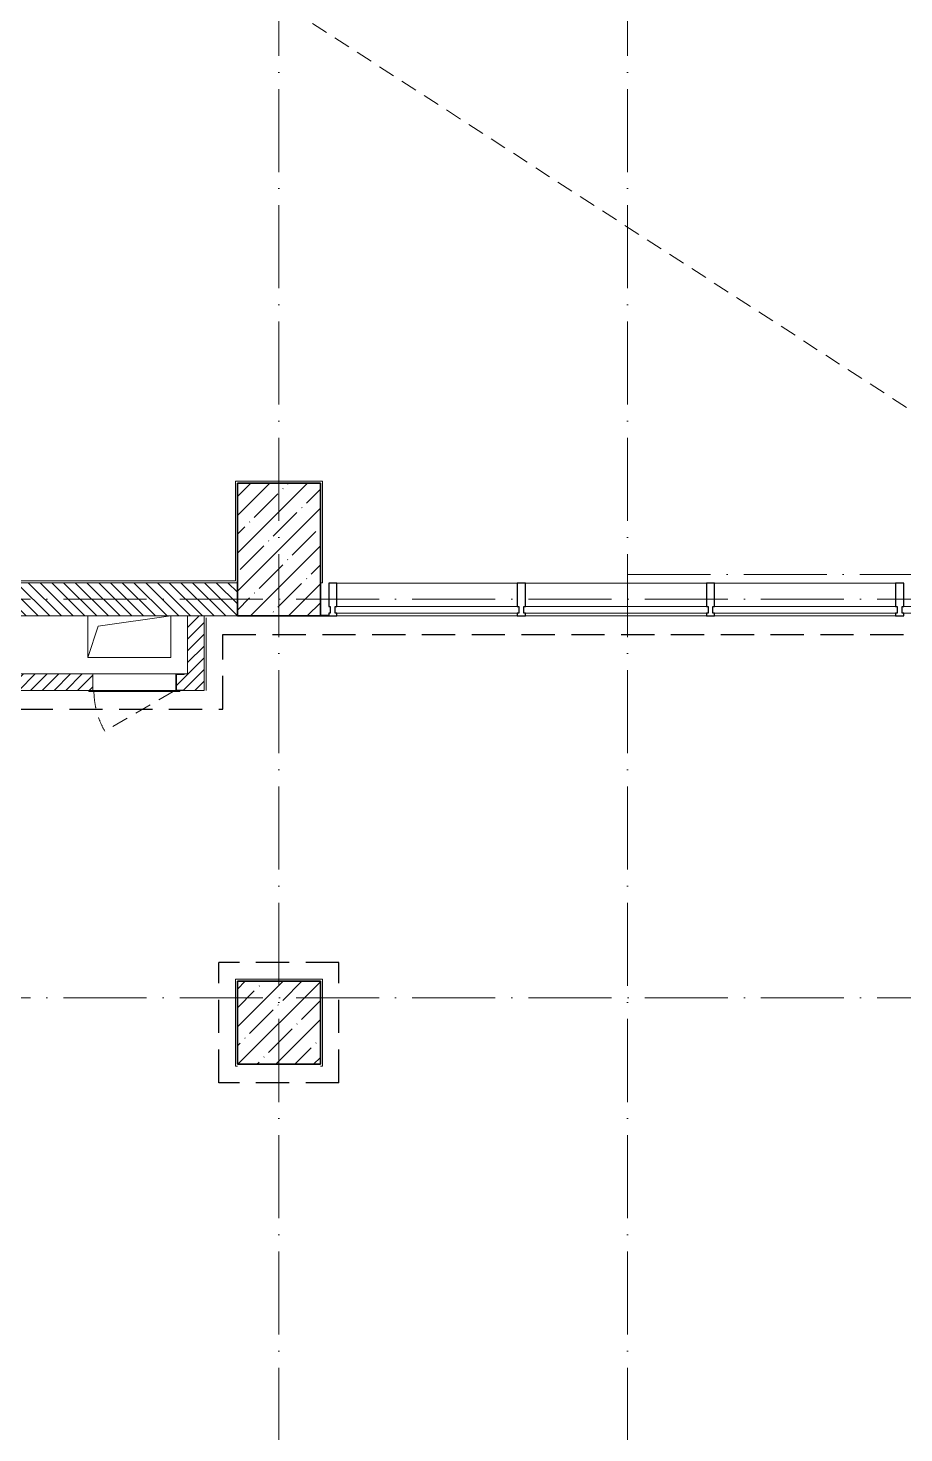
# Model space of a CAD drawing. Header units: millimetres. Extents: x -213536 to 1564669, y -45299 to 942238.
# Drawn here: x 498955 to 504231, y 511682 to 520142 of the extents above; entities that cross this region are included whole.
import ezdxf

# ---------------------------------------------------------------- set-up
doc = ezdxf.new("R2010")
doc.units = ezdxf.units.MM
for name, pattern in [('200_ШТРИХ_ш1п0_6_', [160, 100, -60]), ('50_200_ШТРИХ_1Т_ш5_п1_п1_', [700, 500, -100, 0, -100]), ('Штриховая _2 мм - 1 мм_', [300, 200, -100])]:
    doc.linetypes.add(name, pattern=pattern)
for name, color, linetype, lineweight in [('0-1', 7, 'Continuous', 5), ('0-2', 7, 'Continuous', 9), ('3) ЖБ 4м', 3, 'Continuous', 30), ('Импосты витража', 7, 'Continuous', 9), ('Импосты витража-1', 7, 'Continuous', 25), ('Линии-1', 7, '200_ШТРИХ_ш1п0_6_', 9), ('Несущие колонны', 7, 'Continuous', 9), ('Несущие колонны-1', 7, 'Continuous', 35), ('Обобщенные модели', 7, 'Continuous', 9), ('Окна', 7, 'Continuous', 9), ('Оси-2', 7, '50_200_ШТРИХ_1Т_ш5_п1_п1_', 9), ('Остекление-1', 7, 'Continuous', 9), ('Открывание в плане-2', 7, '200_ШТРИХ_ш1п0_6_', 9), ('Стены-1', 7, 'Continuous', 13), ('Штриховка разреза-1', 7, 'Continuous', 9)]:
    doc.layers.add(name, color=color, linetype=linetype, lineweight=lineweight)
doc.layers.add('СТ-1_1', color=7, linetype='Штриховая _2 мм - 1 мм_', lineweight=90, true_color=0x888888)
doc.layers.get('0-2').off()
pattern_1 = [(45, (0, 0), (-35.35534, 35.35534), [])]

# ---------------------------------------------------------------- blocks, each defined once
blk = doc.blocks.new('Ос 3 эт верх часть')
at = {"layer": 'Оси-2'}
for p, q in [((500466, 535177.6), (500466, 499613)), ((502566, 535177.6), (502566, 499613)), ((502566, 516852.4), (534857.8, 516852.4)), ((535374.3, 516702.4), (481366, 516702.4)), ((535374.3, 514302.4), (426847.2, 514302.4))]:
    blk.add_line(p, q, dxfattribs=at)
blk = doc.blocks.new('BSC_Колонна _Прямоугольная - 500х800-V90-АИ2_03_План отделки стен 3-го этажа _Часть 1_')
at = {"layer": 'Несущие колонны'}
h = blk.add_hatch(dxfattribs=at)
h.set_pattern_fill('FP_88', color=256, style=0, pattern_type=2)
h.set_pattern_definition([(225, (71300, 72100), (114.04925, -114.04925), []), (225, (71185.95, 72100), (114.04925, -114.04925), [201.613, -40.323, 3.353, -36.97])])
h.paths.add_polyline_path([(-250, 400), (-250, -400), (250, -400), (250, 400)], flags=0)
at = {"layer": 'Несущие колонны-1'}
for p, q in [((250, 400), (-250, 400)), ((-250, 400), (-250, -400)), ((250, -400), (250, 400)), ((-250, -400), (250, -400))]:
    blk.add_line(p, q, dxfattribs=at)
blk = doc.blocks.new('BSC_Колонна _Прямоугольная - 500х500-V145-АИ2_03_План отделки стен 3-го этажа _Часть 1_')
at = {"layer": 'Несущие колонны'}
h = blk.add_hatch(dxfattribs=at)
h.set_pattern_fill('FP_143', color=256, style=0, pattern_type=2)
h.set_pattern_definition([(45, (-71300, -69250), (-114.04925, 114.04925), []), (45, (-71185.95, -69250), (-114.04925, 114.04925), [201.613, -40.323, 3.353, -36.97])])
h.paths.add_polyline_path([(-250, -250), (250, -250), (250, 250), (-250, 250)], flags=0)
at = {"layer": 'Несущие колонны-1'}
for p, q in [((250, 250), (-250, 250)), ((-250, 250), (-250, -250)), ((250, -250), (250, 250)), ((-250, -250), (250, -250))]:
    blk.add_line(p, q, dxfattribs=at)
blk = doc.blocks.new('PNS_Панель прямоугольная2 - Нр_Стекло - 40мм-35252388-АИ2_03_План отделки стен 3-го этажа _Часть 1_')
at = {"layer": 'Остекление-1'}
for p, q in [((-545, 40), (545, 40)), ((-555, 0), (555, 0)), ((545, 0), (-545, 0))]:
    blk.add_line(p, q, dxfattribs=at)
blk = doc.blocks.new('Прямоугольный импост - Импост структурный с накладкой - 180мм-35252377-АИ2_03_План отделки стен 3-го этажа _Часть 1_')
at = {"layer": 'Импосты витража'}
for p, q in [((73875, 71897), (72785, 71897)), ((73875, 71700), (72785, 71700))]:
    blk.add_line(p, q, dxfattribs=at)
blk = doc.blocks.new('Прямоугольный импост - Импост структурный с накладкой - 180мм-27493067-АИ2_03_План отделки стен 3-го этажа _Часть 1_')
at = {"layer": 'Импосты витража-1'}
for p, q in [((-25, 0), (-25, 17)), ((-25, 17), (25, 17)), ((-15, 0), (-25, 0)), ((-15, -40), (-15, 0)), ((25, 0), (15, 0)), ((15, 0), (15, -40)), ((25, 17), (25, 0)), ((-25, -180), (-25, -40)), ((-25, -40), (-15, -40)), ((15, -40), (25, -40)), ((25, -40), (25, -180)), ((25, -180), (-25, -180))]:
    blk.add_line(p, q, dxfattribs=at)
blk = doc.blocks.new('Прямоугольный импост - 50 мм_заглушка-27493078-АИ2_03_План отделки стен 3-го этажа _Часть 1_')
at = {"layer": 'Импосты витража-1'}
for p, q in [((0, 17), (-50, 17)), ((-50, 17), (-50, 15)), ((-50, 15), (0, 15))]:
    blk.add_line(p, q, dxfattribs=at)
blk = doc.blocks.new('Прямоугольный импост - Импост структурный с накладкой - 180мм-27493090-АИ2_03_План отделки стен 3-го этажа _Часть 1_')
at = {"layer": 'Импосты витража-1'}
for p, q in [((-25, 0), (-25, 17)), ((-25, 17), (25, 17)), ((-15, 0), (-25, 0)), ((-15, -40), (-15, 0)), ((25, 0), (15, 0)), ((15, 0), (15, -40)), ((25, 17), (25, 0)), ((-25, -180), (-25, -40)), ((-25, -40), (-15, -40)), ((15, -40), (25, -40)), ((25, -40), (25, -180)), ((25, -180), (-25, -180))]:
    blk.add_line(p, q, dxfattribs=at)
blk = doc.blocks.new('PNS_Панель прямоугольная2 - Нр_Стекло - 40мм-35252379-АИ2_03_План отделки стен 3-го этажа _Часть 1_')
at = {"layer": 'Остекление-1'}
for p, q in [((-542.5, 40), (542.5, 40)), ((-552.5, 0), (552.5, 0)), ((542.5, 0), (-542.5, 0))]:
    blk.add_line(p, q, dxfattribs=at)
blk = doc.blocks.new('Прямоугольный импост - Импост структурный с накладкой - 180мм-35252374-АИ2_03_План отделки стен 3-го этажа _Часть 1_')
at = {"layer": 'Импосты витража'}
for p, q in [((76150, 71897), (75065, 71897)), ((76150, 71700), (75065, 71700))]:
    blk.add_line(p, q, dxfattribs=at)
blk = doc.blocks.new('AR_Отверстие Ниша - Лючок-32403493-АИ2_03_План отделки стен 3-го этажа _Часть 1_')
at = {"layer": 'Окна'}
for p, q in [((-250, 50), (250, 50)), ((250, 50), (250, -50)), ((250, -50), (-250, -50))]:
    blk.add_line(p, q, dxfattribs=at)
blk = doc.blocks.new('Л_Общий_Лючок - Лючок-V199-АИ2_03_План отделки стен 3-го этажа _Часть 1_')
at = {"layer": 'Окна'}
for p, q in [((-24, 0), (-24, -6)), ((0, 0), (-24, 0)), ((524, 0), (524, -6)), ((-24, -6), (524, -6))]:
    blk.add_line(p, q, dxfattribs=at)
at = {"layer": 'Открывание в плане-2'}
blk.add_line((483.6, -6), (71.4, -244), dxfattribs=at)
blk.add_arc((494, 0), 488, 180.70805, 210, dxfattribs=at)
blk = doc.blocks.new('154_Фахверк_СКБ_Швеллер - Тип_100_3960_зеркало-29769493-АИ2_03_План отделки стен 3-го этажа _Часть 1_')
at = {"layer": 'Обобщенные модели'}
for p, q in [((175, 50), (125, 50)), ((125, 50), (125, -50)), ((128, 47), (175, 47)), ((128, -47), (128, 47)), ((175, 47), (175, 50)), ((125, -50), (175, -50)), ((175, -47), (128, -47)), ((175, -50), (175, -47))]:
    blk.add_line(p, q, dxfattribs=at)
blk = doc.blocks.new('AR_Отверстие прямоугольное _в плите_ - AR_Отверстие прямоугольное _в плите_-30459257-АИ2_03_План отделки стен 3-го этажа _Часть 1_')
at = {"layer": 'Обобщенные модели'}
for p, q in [((250, 125), (-250, 125)), ((-250, 125), (-250, -125)), ((-187.5, 62.5), (250, 125)), ((250, -125), (250, 125)), ((-250, -125), (-187.5, 62.5)), ((-250, -125), (250, -125))]:
    blk.add_line(p, q, dxfattribs=at)
blk = doc.blocks.new('0125-Р-ОО-Ш2-АР-о_23_10_2024_rvt-1-АИ2_03_План отделки стен 3-го этажа _Часть 1_')
at = {"layer": 'Штриховка разреза-1'}
h = blk.add_hatch(dxfattribs=at)
h.set_pattern_fill('FP_1', color=256, style=0, pattern_type=2)
h.set_pattern_definition([(135, (0, 0), (-35.35534, -35.35534), [])])
h.paths.add_polyline_path([(71050, 71700), (71050, 71900), (65600, 71900), (65600, 71700), (70954.2, 71700)], flags=0)
h = blk.add_hatch(dxfattribs=at)
h.set_pattern_fill('FP_38', color=256, style=0, pattern_type=2)
h.set_pattern_definition(pattern_1)
h.paths.add_polyline_path([(70850, 71250), (70850, 71700), (70750, 71700), (70750, 71250)], flags=0)
h = blk.add_hatch(dxfattribs=at)
h.set_pattern_fill('FP_38', color=256, style=0, pattern_type=2)
h.set_pattern_definition(pattern_1)
h.paths.add_polyline_path([(69388, 71250), (70180, 71251), (70180, 71350), (69250, 71350), (69250, 71250)], flags=0)
h.paths.add_polyline_path([(70750, 71250), (70750, 71350), (70730, 71350), (70730, 71347), (70683, 71347), (70683, 71253), (70730, 71253), (70730, 71250)], flags=0)
at = {"layer": 'Линии-1'}
blk.add_line((53362, 86992.2), (76250, 72200), dxfattribs=at)
at = {"layer": 'Стены-1'}
for p, q in [((71050, 71900), (65600, 71900)), ((69250, 71700), (71050, 71700)), ((70750, 71700), (70750, 71350)), ((70850, 71700), (70750, 71700)), ((70850, 71250), (70850, 71700)), ((70180, 71350), (69350, 71350)), ((70750, 71350), (70730, 71350)), ((69388, 71250), (70156, 71250)), ((70730, 71250), (70750, 71250)), ((70750, 71250), (70850, 71250))]:
    blk.add_line(p, q, dxfattribs=at)
at = {"layer": '0-2', "rotation": 180}
for name, p in [('BSC_Колонна _Прямоугольная - 500х800-V90-АИ2_03_План отделки стен 3-го этажа _Часть 1_', (71300, 72100)), ('Прямоугольный импост - 50 мм_заглушка-27493078-АИ2_03_План отделки стен 3-го этажа _Часть 1_', (71550, 71717)), ('AR_Отверстие Ниша - Лючок-32403493-АИ2_03_План отделки стен 3-го этажа _Часть 1_', (70430, 71300))]:
    blk.add_blockref(name, p, dxfattribs=at)
at = {"layer": '0-2', "extrusion": (0, 0, -1), "rotation": 180}
for name, p in [('Прямоугольный импост - Импост структурный с накладкой - 180мм-27493090-АИ2_03_План отделки стен 3-го этажа _Часть 1_', (-71625, 71717)), ('Прямоугольный импост - Импост структурный с накладкой - 180мм-27493067-АИ2_03_План отделки стен 3-го этажа _Часть 1_', (-72760, 71717)), ('Прямоугольный импост - Импост структурный с накладкой - 180мм-27493090-АИ2_03_План отделки стен 3-го этажа _Часть 1_', (-73900, 71717)), ('Прямоугольный импост - Импост структурный с накладкой - 180мм-27493090-АИ2_03_План отделки стен 3-го этажа _Часть 1_', (-75040, 71717))]:
    blk.add_blockref(name, p, dxfattribs=at)
at = {"layer": '0-2'}
for name, p in [('Прямоугольный импост - Импост структурный с накладкой - 180мм-35252374-АИ2_03_План отделки стен 3-го этажа _Часть 1_', (-3415, 0)), ('Прямоугольный импост - Импост структурный с накладкой - 180мм-35252377-АИ2_03_План отделки стен 3-го этажа _Часть 1_', (0, 0)), ('Прямоугольный импост - Импост структурный с накладкой - 180мм-35252377-АИ2_03_План отделки стен 3-го этажа _Часть 1_', (1140, 0)), ('PNS_Панель прямоугольная2 - Нр_Стекло - 40мм-35252379-АИ2_03_План отделки стен 3-го этажа _Часть 1_', (72192.5, 71717)), ('PNS_Панель прямоугольная2 - Нр_Стекло - 40мм-35252388-АИ2_03_План отделки стен 3-го этажа _Часть 1_', (73330, 71717)), ('PNS_Панель прямоугольная2 - Нр_Стекло - 40мм-35252388-АИ2_03_План отделки стен 3-го этажа _Часть 1_', (74470, 71717)), ('PNS_Панель прямоугольная2 - Нр_Стекло - 40мм-35252379-АИ2_03_План отделки стен 3-го этажа _Часть 1_', (75607.5, 71717)), ('AR_Отверстие прямоугольное _в плите_ - AR_Отверстие прямоугольное _в плите_-30459257-АИ2_03_План отделки стен 3-го этажа _Часть 1_', (70400, 71574.7)), ('154_Фахверк_СКБ_Швеллер - Тип_100_3960_зеркало-29769493-АИ2_03_План отделки стен 3-го этажа _Часть 1_', (70555, 71300)), ('Л_Общий_Лючок - Лючок-V199-АИ2_03_План отделки стен 3-го этажа _Часть 1_', (70180, 71250)), ('BSC_Колонна _Прямоугольная - 500х500-V145-АИ2_03_План отделки стен 3-го этажа _Часть 1_', (71300, 69250))]:
    blk.add_blockref(name, p, dxfattribs=at)
blk = doc.blocks.new('3этВверх')
at = {"layer": 'СТ-1_1', "lineweight": 25}
for p, q in [((500128, 516040.4), (500128, 516490.4)), ((500128, 516490.4), (505836, 516490.4)), ((498304, 516040.4), (500128, 516040.4)), ((500104, 513790.4), (500104, 514514.4)), ((500828, 514514.4), (500104, 514514.4)), ((500828, 513790.4), (500828, 514514.4)), ((500828, 513790.4), (500104, 513790.4))]:
    blk.add_line(p, q, dxfattribs=at)
at = {"layer": 'Стены-1'}
for p, q in [((500204, 517414.4), (500204, 516814.4)), ((500728, 517414.4), (500204, 517414.4)), ((500728, 516802.4), (500728, 517414.4)), ((500204, 516814.4), (494778, 516814.4)), ((494778, 516802.4), (500216, 516802.4)), ((500716, 516802.4), (500728, 516802.4)), ((500028, 516602.4), (500016, 516602.4)), ((500016, 516602.4), (500016, 516152.4)), ((500028, 516152.4), (500028, 516590.4)), ((500204, 514414.4), (500204, 513890.4)), ((500728, 514414.4), (500204, 514414.4)), ((500728, 513890.4), (500728, 514414.4)), ((500204, 513890.4), (500216, 513890.4)), ((500716, 513890.4), (500728, 513890.4))]:
    blk.add_line(p, q, dxfattribs=at)
at = {"layer": '0-1'}
blk.add_blockref('0125-Р-ОО-Ш2-АР-о_23_10_2024_rvt-1-АИ2_03_План отделки стен 3-го этажа _Часть 1_', (429166, 444902.4), dxfattribs=at)

msp = doc.modelspace()

# ---------------------------------------------------------------- block references
at = {"color": 5, "lineweight": 30}
msp.add_blockref('Ос 3 эт верх часть', (0, 0), dxfattribs=at)
at = {"layer": '3) ЖБ 4м'}
msp.add_blockref('3этВверх', (0, 0), dxfattribs=at)

doc.saveas('drawing.dxf')
